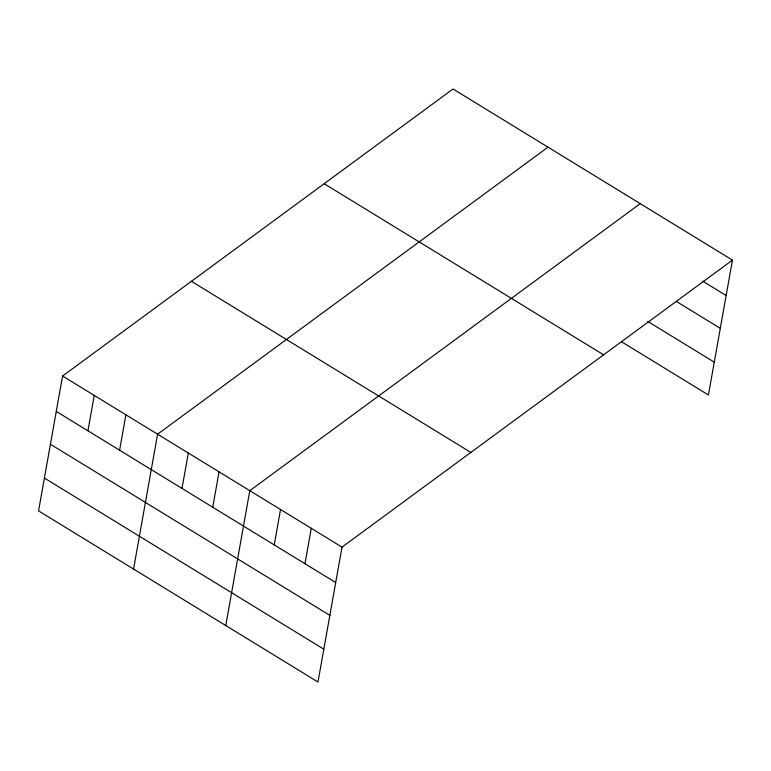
<?xml version="1.0" encoding="UTF-8"?>
<svg xmlns="http://www.w3.org/2000/svg" width="771" height="771" viewBox="0 0 771 771"><rect width="100%" height="100%" fill="white"/><g stroke="black" fill="none" stroke-linecap="round" stroke-linejoin="round"><path stroke-width="1.16" d="M62.576 376.026L38.55 510.884L317.98 682.007L342.006 547.14L732.45 260.116L453.02 88.993L62.576 376.026L342.006 547.14M87.933 430.816L94.245 395.417M119.601 450.206L125.914 414.808M133.556 569.065L157.583 434.208L548.027 147.174M182.014 488.428L188.317 453.03M212.748 507.251L219.051 471.852M225.768 625.532L249.794 490.674L640.238 203.65M274.225 544.895L280.528 509.496M304.959 563.717L311.272 528.318M732.45 260.116L708.424 394.974L621.339 341.64M702.583 281.087L726.147 295.515M676.244 301.355L720.297 328.34M647.679 321.372L714.274 362.158M324.167 183.72L603.606 354.833M191.42 281.309L470.85 452.423M56.264 411.425L335.703 582.539M50.423 444.241L329.853 615.364M44.4 478.059L323.83 649.182"/></g></svg>
